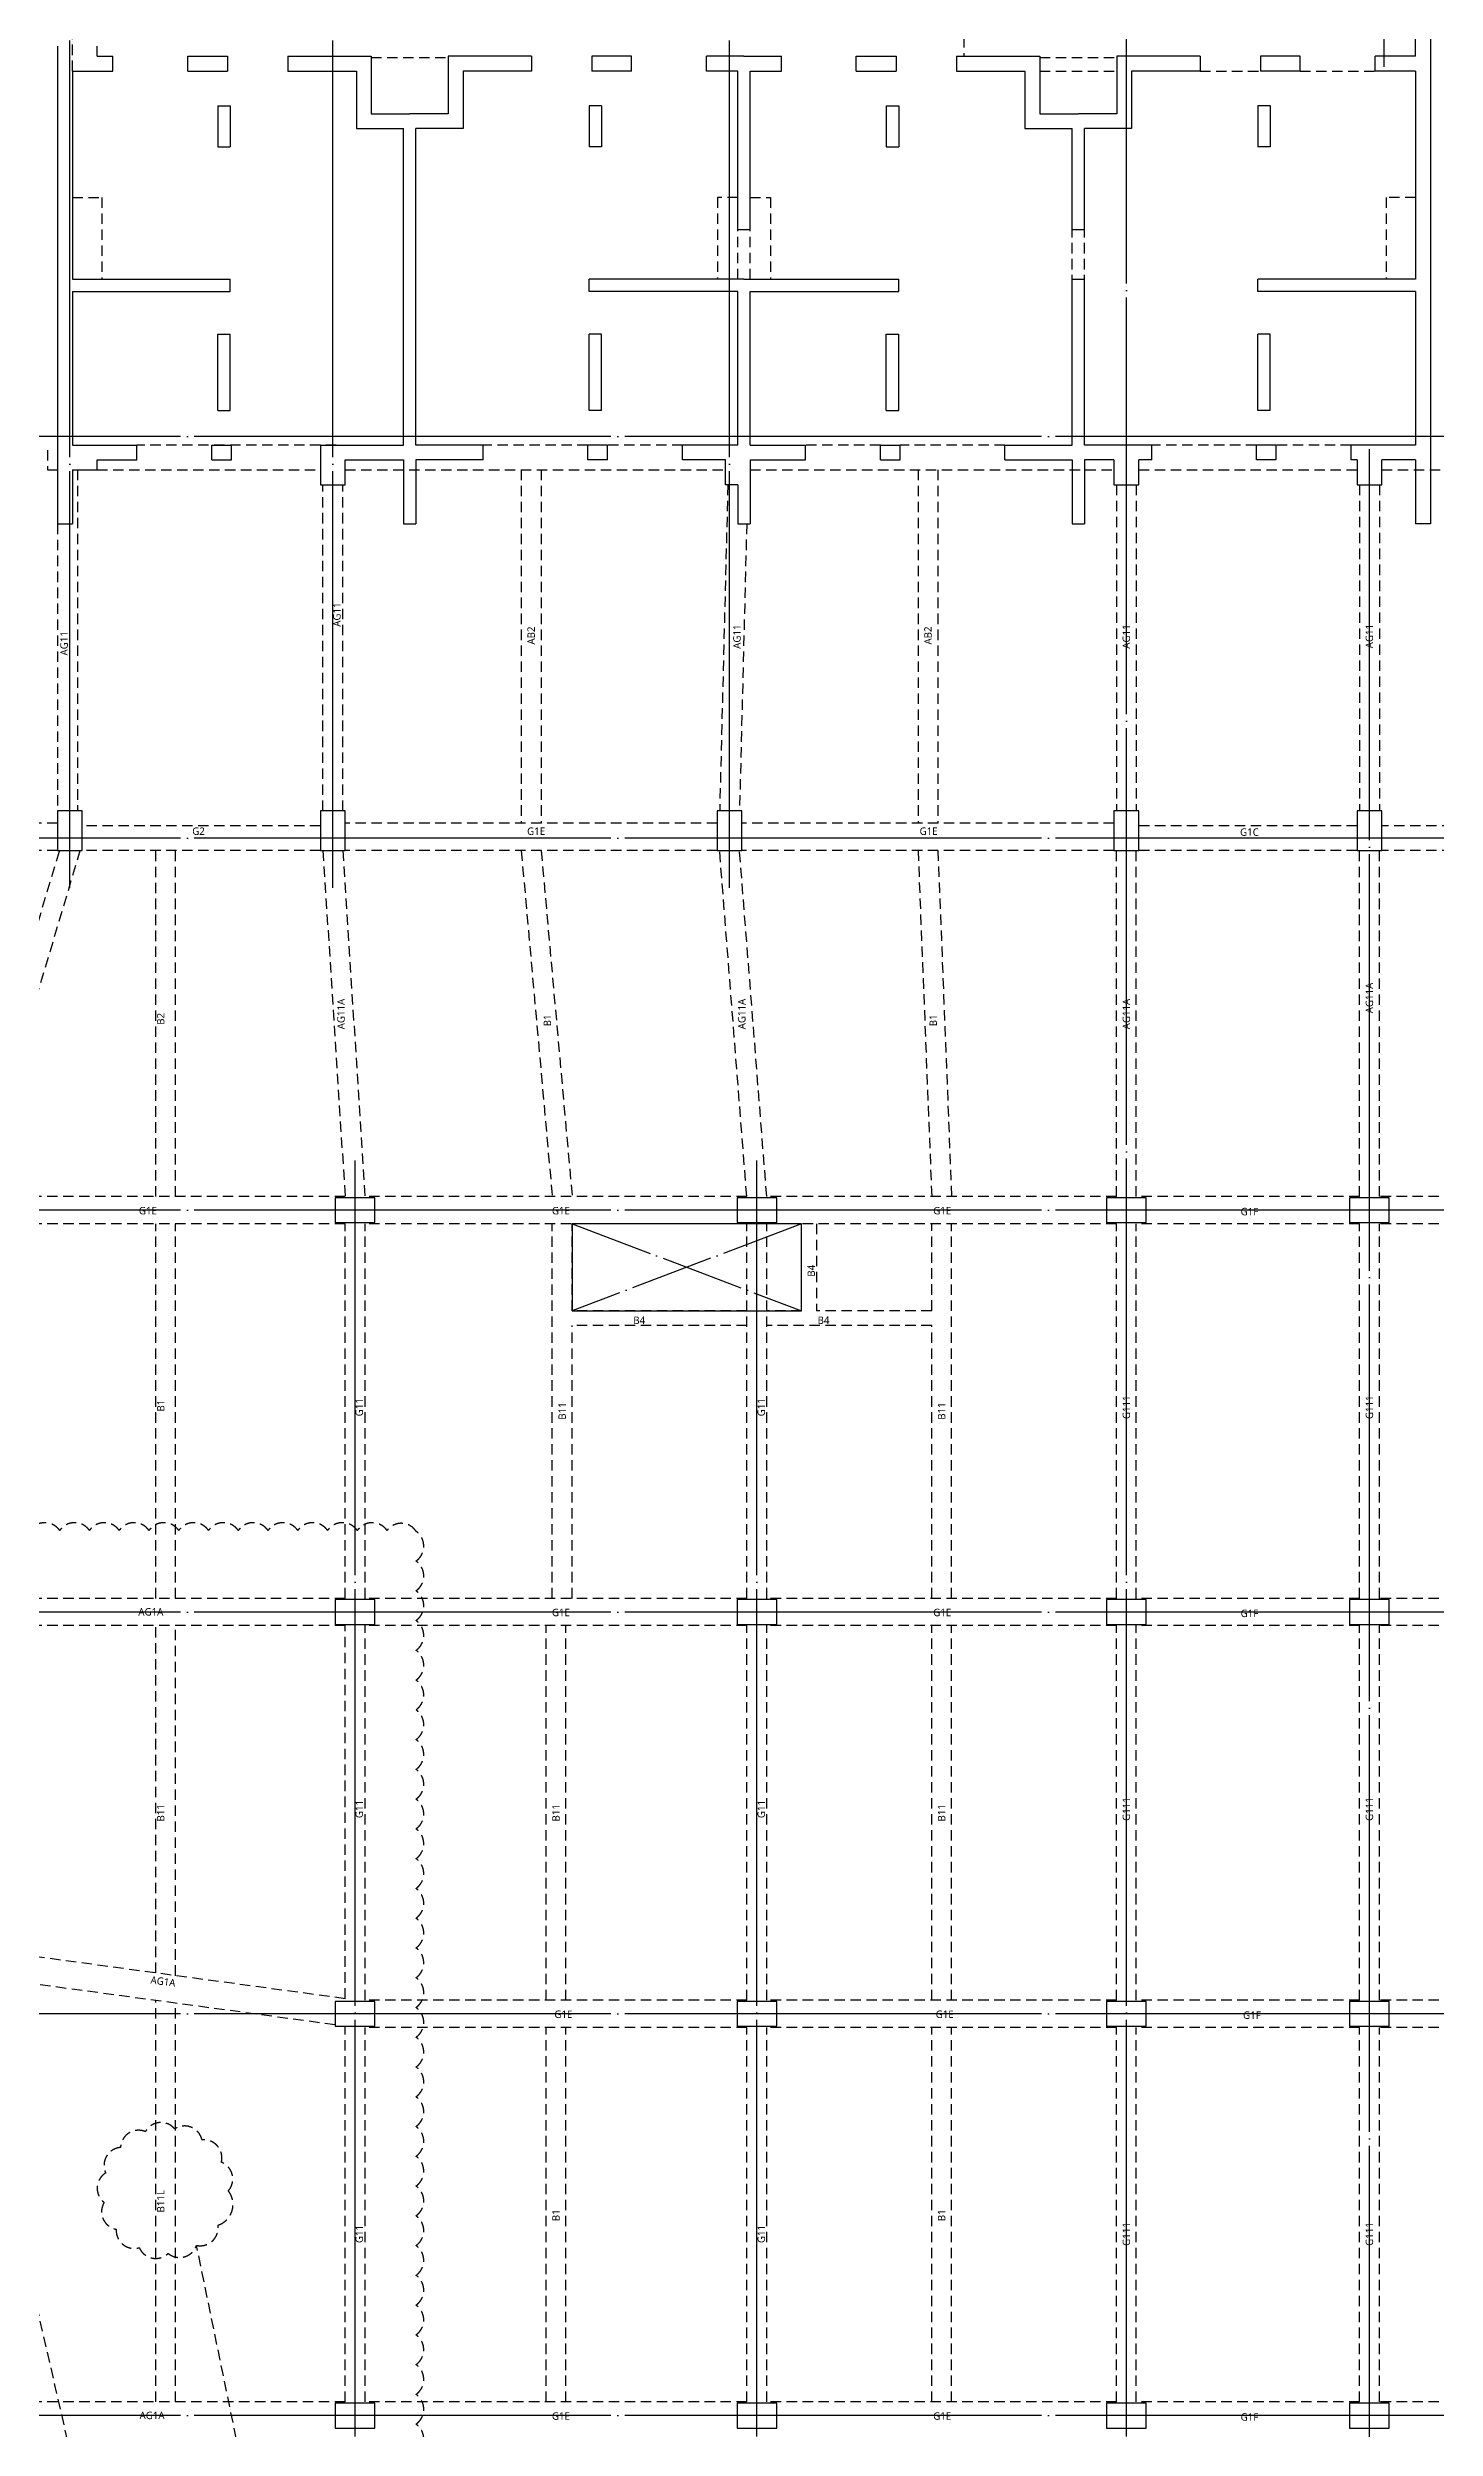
# Model space of a CAD drawing. Header units: millimetres. Extents: x 327808 to 2562540, y -728300 to 402793.
# Drawn here: x 1852750 to 1880730, y -633808 to -585813 of the extents above; entities that cross this region are included whole.
import ezdxf
from ezdxf.enums import TextEntityAlignment as Align
from ezdxf.xclip import XClip

# ---------------------------------------------------------------- set-up
doc = ezdxf.new("R2010")
doc.units = ezdxf.units.MM
doc.header["$LTSCALE"] = 140
doc.header["$XCLIPFRAME"] = 0
for name, pattern in [('XS-지하주차장$0$CEN', [62, 60, -1, 0, -1]), ('XS-지하주차장$0$DDOT', [14, 12, -1, 0, -1]), ('XS-지하주차장$0$HID', [2.3, 1.5, -0.8])]:
    doc.linetypes.add(name, pattern=pattern)
for name, color, linetype, plot in [('XS-지하주차장$0$0106', 3, 'XS-지하주차장$0$HID', False), ('XS-지하주차장$0$B-TEXT', 7, 'Continuous', False), ('XS-지하주차장$0$DEFPOINT', 144, 'Continuous', False), ('XS-지하주차장$0$G-TEXT', 3, 'Continuous', False), ('XS-지하주차장$0$PD', 145, 'XS-지하주차장$0$HID', False)]:
    doc.layers.add(name, color=color, linetype=linetype, plot=plot)
for name, color, linetype in [('XS-지하주차장$0$AWG', 5, 'XS-지하주차장$0$HID'), ('XS-지하주차장$0$B', 9, 'XS-지하주차장$0$HID'), ('XS-지하주차장$0$CEN-P', 14, 'XS-지하주차장$0$CEN'), ('XS-지하주차장$0$COL', 2, 'Continuous'), ('XS-지하주차장$0$DA', 7, 'XS-지하주차장$0$HID'), ('XS-지하주차장$0$DASH', 8, 'Continuous'), ('XS-지하주차장$0$EL7', 7, 'Continuous'), ('XS-지하주차장$0$FP-CORE', 8, 'Continuous'), ('XS-지하주차장$0$G', 4, 'XS-지하주차장$0$HID'), ('XS-지하주차장$0$OPEN', 9, 'XS-지하주차장$0$DDOT'), ('XS-지하주차장$0$STEEL', 9, 'Continuous'), ('XS-지하주차장$0$W1', 2, 'Continuous'), ('XS-지하주차장$0$W1-H', 11, 'XS-지하주차장$0$HID'), ('XS-지하주차장$0$W2', 9, 'Continuous')]:
    doc.layers.add(name, color=color, linetype=linetype)
doc.styles.add('XS-지하주차장$0$맑은 고딕', font='malgun.ttf')
doc.styles.add('XS-지하주차장$0$맑은고딕', font='malgun.ttf')

# ---------------------------------------------------------------- blocks, each defined once
blk = doc.blocks.new('XS-지하주차장$0$B1-2')
at = {"layer": 'XS-지하주차장$0$DASH'}
h = blk.add_hatch(dxfattribs=at)
h.set_pattern_fill('DASH', color=256, scale=350, angle=180, style=0)
h.set_pattern_definition([(2e-15, (-357891.64, 9798.91), (43.75, 43.75), [43.75, -43.75])])
h.paths.add_polyline_path([(22265, 13075), (24835, 13075), (24835, 11910), (22265, 11910)])
h = blk.add_hatch(dxfattribs=at)
h.set_pattern_fill('DASH', color=256, scale=350, angle=180, style=0)
h.set_pattern_definition([(2e-15, (-357891.64, 8753.91), (43.75, 43.75), [43.75, -43.75])])
h.paths.add_polyline_path([(22440, 11720), (24040, 11720), (24040, 10755), (22440, 10755)])
blk.add_line((22440, 10755), (24040, 10755), dxfattribs=at)
at = {"layer": 'XS-지하주차장$0$DEFPOINT', "color": 1}
for p, q in [((18435, 11000), (18435, 11050)), ((18460, 11025), (18410, 11025))]:
    blk.add_line(p, q, dxfattribs=at)
at = {"layer": 'XS-지하주차장$0$EL7'}
for p, q in [((19735, 17620), (19735, 16050)), ((22535, 16485), (22535, 17675)), ((22535, 14075), (22535, 15165))]:
    blk.add_line(p, q, dxfattribs=at)
at = {"layer": 'XS-지하주차장$0$FP-CORE'}
for p, q in [((18368, 13980), (17135, 13980)), ((18368, 13980), (17135, 12420)), ((18368, 14150), (19735, 14150)), ((18368, 12330), (18368, 14150)), ((18503, 12330), (18503, 14150)), ((19735, 14150), (18503, 12330)), ((18365, 12420), (17135, 12420)), ((18368, 12330), (19735, 12330))]:
    blk.add_line(p, q, dxfattribs=at)
at = {"layer": 'XS-지하주차장$0$OPEN'}
for p, q in [((19735, 15875), (17135, 18275)), ((19735, 18275), (17135, 15875)), ((22535, 13375), (24835, 18275)), ((22535, 18275), (24835, 13375)), ((24130, 11720), (24835, 10830)), ((24835, 11720), (24130, 10830))]:
    blk.add_line(p, q, dxfattribs=at)
at = {"layer": 'XS-지하주차장$0$PD'}
for p, q in [((29485, 27380), (29485, 26785)), ((29485, 26785), (31130, 26785)), ((26665, 19805), (26665, 21355)), ((29485, 14375), (31130, 14375)), ((29485, 13965), (29485, 14375)), ((29485, 13715), (29485, 13305)), ((29485, 13305), (31130, 13305)), ((770, 10275), (770, 8925)), ((7125, 8895), (5675, 8895)), ((19205, 8895), (17755, 8895)), ((26665, 6325), (26665, 7875)), ((300, 6275), (1495, 6275)), ((1495, 6275), (1495, 5765)), ((12315, 6275), (11305, 6275)), ((11305, 6275), (11305, 5765)), ((12565, 6275), (13575, 6275)), ((13575, 6275), (13575, 5765)), ((24535, 6275), (23385, 6275)), ((23385, 6275), (23385, 5765)), ((300, 5765), (1495, 5765)), ((12315, 5765), (11305, 5765)), ((12565, 5765), (13575, 5765)), ((24535, 5765), (23385, 5765)), ((29485, 895), (31130, 895)), ((29485, 300), (29485, 895))]:
    blk.add_line(p, q, dxfattribs=at)
at = {"layer": 'XS-지하주차장$0$STEEL'}
for p, q in [((22235, 11910), (22235, 13075)), ((22265, 11910), (22265, 13075)), ((22265, 11910), (22235, 11910))]:
    blk.add_line(p, q, dxfattribs=at)
at = {"layer": 'XS-지하주차장$0$W1'}
for p, q in [((25145, 27680), (36060, 27680)), ((26635, 27380), (25945, 27380)), ((26635, 27380), (26635, 26565)), ((26935, 27380), (26935, 26565)), ((26935, 27380), (31130, 27380)), ((31130, 27380), (31130, 24200)), ((31380, 27380), (31380, 24200)), ((31380, 27380), (34475, 27380)), ((34475, 27380), (34475, 26080)), ((34775, 27380), (34775, 26700)), ((34775, 27380), (36060, 27380)), ((36060, 27680), (36060, 27380)), ((26935, 26565), (26635, 26565)), ((34775, 26080), (34475, 26080)), ((34775, 26200), (34775, 26080)), ((26935, 25055), (26635, 25055)), ((26635, 25055), (26635, 24255)), ((26935, 25055), (26935, 24255)), ((34475, 24570), (34475, 24170)), ((34775, 24570), (34475, 24570)), ((34775, 24570), (34775, 24170)), ((26635, 24255), (26935, 24255)), ((27635, 24450), (28465, 24450)), ((27635, 24450), (27635, 24200)), ((27635, 24200), (28465, 24200)), ((28465, 24450), (28465, 24200)), ((31380, 24200), (31130, 24200)), ((33775, 24450), (32240, 24450)), ((32240, 24450), (32240, 24200)), ((33775, 24200), (32240, 24200)), ((33775, 24450), (33775, 24200)), ((34775, 24170), (34475, 24170)), ((26635, 23035), (26935, 23035)), ((26635, 23035), (26635, 21355)), ((26935, 23035), (26935, 21655)), ((26935, 21655), (28095, 21655)), ((28095, 21655), (28095, 20705)), ((34475, 22060), (34475, 20705)), ((34775, 22060), (34475, 22060)), ((34775, 22060), (34775, 21800)), ((26635, 21355), (27795, 21355)), ((27795, 21355), (27795, 20580)), ((34775, 21300), (34775, 20705)), ((30130, 20705), (28095, 20705)), ((30130, 20455), (30130, 20705)), ((34475, 20705), (31130, 20705)), ((31130, 20455), (31130, 20705)), ((34775, 20705), (36060, 20705)), ((36060, 20455), (36060, 20705)), ((27795, 19805), (27795, 20580)), ((28095, 19505), (28095, 20455)), ((30130, 20455), (28095, 20455)), ((34475, 20455), (31130, 20455)), ((34475, 19100), (34475, 20455)), ((34775, 19100), (34775, 20455)), ((34775, 20455), (36060, 20455)), ((26635, 18125), (26635, 19805)), ((26635, 19805), (27795, 19805)), ((26935, 18125), (26935, 19505)), ((26935, 19505), (28095, 19505)), ((34775, 19100), (34475, 19100)), ((16835, 13800), (16835, 18575)), ((16835, 18575), (20035, 18575)), ((17135, 15875), (17135, 18275)), ((17135, 18275), (19735, 18275)), ((19735, 17620), (19735, 18275)), ((20035, 17620), (20035, 18575)), ((22235, 18575), (25285, 18575)), ((22235, 17675), (22235, 18575)), ((22535, 18275), (24835, 18275)), ((22535, 17675), (22535, 18275)), ((24835, 13375), (24835, 18275)), ((25135, 10725), (25135, 18275)), ((25135, 18275), (25285, 18275)), ((25285, 18275), (25285, 18575)), ((26635, 18125), (26935, 18125)), ((19735, 17620), (20035, 17620)), ((22235, 17675), (22535, 17675)), ((26635, 16905), (26935, 16905)), ((26635, 16105), (26635, 16905)), ((26935, 16105), (26935, 16905)), ((27635, 16960), (28465, 16960)), ((27635, 16710), (27635, 16960)), ((28465, 16710), (28465, 16960)), ((31130, 13840), (31130, 16960)), ((31380, 16960), (31130, 16960)), ((31380, 13965), (31380, 16960)), ((33775, 16960), (32240, 16960)), ((32240, 16710), (32240, 16960)), ((33775, 16710), (33775, 16960)), ((34475, 16590), (34475, 16990)), ((34775, 16990), (34475, 16990)), ((34775, 16590), (34775, 16990)), ((22235, 15165), (22235, 16485)), ((22235, 16485), (22535, 16485)), ((22535, 15165), (22535, 16485)), ((27635, 16710), (28465, 16710)), ((33775, 16710), (32240, 16710)), ((34775, 16590), (34475, 16590)), ((17135, 15875), (19735, 15875)), ((19735, 15875), (19735, 16050)), ((20035, 16050), (19735, 16050)), ((20035, 15575), (20035, 16050)), ((26935, 16105), (26635, 16105)), ((17135, 11025), (17135, 15575)), ((17135, 15575), (20035, 15575)), ((22235, 15165), (22535, 15165)), ((34775, 15080), (34475, 15080)), ((34475, 13965), (34475, 15080)), ((34775, 13965), (34775, 15080)), ((19735, 11025), (19735, 14465)), ((19735, 14465), (20035, 14465)), ((20035, 10725), (20035, 14465)), ((26935, 14595), (26635, 14595)), ((26635, 13840), (26635, 14595)), ((26935, 13965), (26935, 14595)), ((22235, 13075), (22235, 14075)), ((22235, 14075), (22535, 14075)), ((22535, 13375), (22535, 14075)), ((30130, 13965), (26935, 13965)), ((30130, 13715), (30130, 13965)), ((34475, 13965), (31380, 13965)), ((34775, 13965), (36060, 13965)), ((36060, 13715), (36060, 13965)), ((0, 13475), (0, 0)), ((4950, 13475), (0, 13475)), ((7250, 13475), (5750, 13475)), ((7250, 13475), (7250, 10275)), ((26635, 13840), (26635, 13085)), ((30130, 13715), (26935, 13715)), ((26935, 13715), (26935, 13085)), ((31130, 13840), (31130, 10720)), ((34475, 13715), (31380, 13715)), ((31380, 13715), (31380, 10720)), ((34475, 13715), (34475, 12600)), ((34775, 13465), (34775, 12600)), ((35275, 13715), (36060, 13715)), ((300, 13175), (300, 10575)), ((4850, 13175), (300, 13175)), ((4850, 13175), (4850, 11685)), ((6950, 13175), (5150, 13175)), ((5150, 13175), (5150, 11685)), ((6950, 13175), (6950, 10275)), ((16835, 10275), (16835, 13300)), ((22235, 13075), (24835, 13075)), ((22535, 13375), (24835, 13375)), ((24835, 10725), (24835, 13075)), ((26935, 13085), (26635, 13085)), ((34775, 12600), (34475, 12600)), ((4850, 11685), (5150, 11685)), ((26935, 11575), (26635, 11575)), ((26635, 11575), (26635, 10775)), ((26935, 11575), (26935, 10775)), ((34475, 11090), (34475, 10690)), ((34775, 11090), (34475, 11090)), ((34775, 11090), (34775, 10690)), ((5840, 10575), (300, 10575)), ((5840, 10575), (5840, 10275)), ((17135, 11025), (19735, 11025)), ((17135, 10275), (17135, 10725)), ((17135, 10725), (20035, 10725)), ((24835, 10725), (25135, 10725)), ((26635, 10775), (26935, 10775)), ((27635, 10970), (28465, 10970)), ((27635, 10970), (27635, 10720)), ((27635, 10720), (28465, 10720)), ((28465, 10970), (28465, 10720)), ((31380, 10720), (31130, 10720)), ((33775, 10970), (32240, 10970)), ((32240, 10970), (32240, 10720)), ((33775, 10720), (32240, 10720)), ((33775, 10970), (33775, 10720)), ((34775, 10690), (34475, 10690)), ((5840, 10275), (300, 10275)), ((300, 10275), (300, 8925)), ((7250, 10275), (6950, 10275)), ((16835, 10275), (17135, 10275)), ((26635, 9555), (26935, 9555)), ((26635, 9555), (26635, 7875)), ((26935, 9555), (26935, 8175)), ((300, 8925), (1115, 8925)), ((1115, 8625), (1115, 8925)), ((2325, 8625), (2325, 8925)), ((2325, 8925), (3125, 8925)), ((3125, 8925), (3125, 8625)), ((4345, 8925), (4345, 8625)), ((4345, 8925), (5675, 8925)), ((5675, 8925), (5675, 7505)), ((8455, 8925), (7125, 8925)), ((7125, 8925), (7125, 7505)), ((8455, 8925), (8455, 8625)), ((10475, 8925), (10400, 8925)), ((10475, 8625), (10475, 8925)), ((11685, 8625), (11685, 8925)), ((12440, 8925), (11685, 8925)), ((12440, 8925), (13195, 8925)), ((13195, 8625), (13195, 8925)), ((14405, 8625), (14405, 8925)), ((14405, 8925), (15205, 8925)), ((15205, 8925), (15205, 8625)), ((17135, 8925), (17755, 8925)), ((17755, 8925), (17755, 7505)), ((20535, 8925), (19205, 8925)), ((19205, 8925), (19205, 7505)), ((20535, 8925), (20535, 8625)), ((21755, 8925), (21755, 8625)), ((22555, 8925), (21755, 8925)), ((22555, 8625), (22555, 8925)), ((23765, 8625), (23765, 8925)), ((24535, 8925), (23765, 8925)), ((24535, 8925), (24835, 8925)), ((24835, 8925), (24835, 0)), ((300, 8625), (1115, 8625)), ((300, 8625), (300, 4630)), ((2325, 8625), (3125, 8625)), ((4345, 8625), (5375, 8625)), ((5375, 8625), (5375, 7205)), ((8455, 8625), (7425, 8625)), ((7425, 8625), (7425, 7205)), ((10475, 8625), (9600, 8625)), ((12315, 8625), (11685, 8625)), ((12315, 5630), (12315, 8625)), ((12565, 5630), (12565, 8625)), ((12565, 8625), (13195, 8625)), ((14405, 8625), (15205, 8625)), ((16425, 8625), (17455, 8625)), ((17455, 8625), (17455, 7205)), ((20535, 8625), (19505, 8625)), ((19505, 8625), (19505, 7205)), ((22555, 8625), (21755, 8625)), ((24535, 8625), (23765, 8625)), ((24535, 8625), (24535, 4630)), ((26935, 8175), (28095, 8175)), ((28095, 8175), (28095, 7225)), ((34475, 8580), (34475, 7225)), ((34775, 8580), (34475, 8580)), ((34775, 8580), (34775, 7225)), ((2930, 7925), (2930, 7295)), ((2930, 7925), (3180, 7925)), ((3180, 7925), (3180, 7295)), ((9620, 7925), (9620, 7295)), ((9870, 7925), (9620, 7925)), ((9870, 7925), (9870, 7295)), ((15010, 7925), (15010, 7295)), ((15010, 7925), (15260, 7925)), ((15260, 7925), (15260, 7295)), ((21700, 7925), (21700, 7295)), ((21950, 7925), (21700, 7925)), ((21950, 7925), (21950, 7295)), ((26635, 7875), (27795, 7875)), ((27795, 7875), (27795, 7100)), ((2930, 7295), (3180, 7295)), ((5375, 7205), (6275, 7205)), ((5675, 7505), (6400, 7505)), ((6275, 2285), (6275, 7205)), ((7125, 7505), (6400, 7505)), ((6525, 2285), (6525, 7205)), ((7425, 7205), (6525, 7205)), ((9870, 7295), (9620, 7295)), ((15010, 7295), (15260, 7295)), ((17455, 7205), (18355, 7205)), ((17755, 7505), (18480, 7505)), ((18355, 5630), (18355, 7205)), ((19205, 7505), (18480, 7505)), ((19505, 7205), (18605, 7205)), ((18605, 5630), (18605, 7205)), ((21950, 7295), (21700, 7295)), ((34475, 7225), (28095, 7225)), ((34775, 7225), (36060, 7225)), ((36060, 6975), (36060, 7225)), ((27795, 6325), (27795, 7100)), ((34475, 6975), (28095, 6975)), ((28095, 6025), (28095, 6975)), ((34475, 5620), (34475, 6975)), ((34775, 5800), (34775, 6975)), ((34775, 6975), (36060, 6975)), ((26635, 4645), (26635, 6325)), ((26635, 6325), (27795, 6325)), ((26935, 4645), (26935, 6025)), ((26935, 6025), (28095, 6025)), ((12565, 5630), (12315, 5630)), ((18605, 5630), (18355, 5630)), ((300, 4630), (3180, 4630)), ((300, 4380), (3180, 4380)), ((300, 4380), (300, 2285)), ((3180, 4380), (3180, 4630)), ((12440, 4630), (9620, 4630)), ((9620, 4380), (9620, 4630)), ((12315, 4380), (9620, 4380)), ((12315, 2285), (12315, 4380)), ((12440, 4630), (15260, 4630)), ((12565, 2285), (12565, 4380)), ((12565, 4380), (15260, 4380)), ((15260, 4380), (15260, 4630)), ((18355, 2285), (18355, 4630)), ((18605, 4630), (18355, 4630)), ((18605, 2285), (18605, 4630)), ((24535, 4630), (21700, 4630)), ((21700, 4380), (21700, 4630)), ((24535, 4380), (21700, 4380)), ((24535, 4380), (24535, 2285)), ((26635, 4645), (26935, 4645)), ((2930, 2285), (2930, 3520)), ((2930, 3520), (3180, 3520)), ((3180, 2285), (3180, 3520)), ((9620, 2285), (9620, 3520)), ((9870, 3520), (9620, 3520)), ((9870, 2285), (9870, 3520)), ((15010, 2285), (15010, 3520)), ((15010, 3520), (15260, 3520)), ((15260, 2285), (15260, 3520)), ((21700, 2285), (21700, 3520)), ((21950, 3520), (21700, 3520)), ((21950, 2285), (21950, 3520)), ((26635, 3425), (26935, 3425)), ((26635, 2625), (26635, 3425)), ((26935, 2625), (26935, 3425)), ((27635, 3480), (28465, 3480)), ((27635, 3230), (27635, 3480)), ((28465, 3230), (28465, 3480)), ((31130, 300), (31130, 3480)), ((31380, 3480), (31130, 3480)), ((31380, 300), (31380, 3480)), ((33775, 3480), (32240, 3480)), ((32240, 3230), (32240, 3480)), ((33775, 3230), (33775, 3480)), ((34475, 3110), (34475, 3510)), ((34775, 3510), (34475, 3510)), ((34775, 3110), (34775, 3510)), ((27635, 3230), (28465, 3230)), ((33775, 3230), (32240, 3230)), ((34775, 3110), (34475, 3110)), ((26935, 2625), (26635, 2625)), ((300, 2285), (1000, 2285)), ((1000, 1285), (1000, 2285)), ((2930, 2285), (3180, 2285)), ((5900, 2285), (6275, 2285)), ((5900, 2285), (5900, 1285)), ((6525, 2285), (6900, 2285)), ((6900, 1285), (6900, 2285)), ((9870, 2285), (9620, 2285)), ((11940, 1285), (11940, 2285)), ((12315, 2285), (11940, 2285)), ((12565, 2285), (12940, 2285)), ((12940, 1285), (12940, 2285)), ((15010, 2285), (15260, 2285)), ((17980, 2285), (18355, 2285)), ((17980, 2285), (17980, 1285)), ((18605, 2285), (18980, 2285)), ((18980, 1285), (18980, 2285)), ((21950, 2285), (21700, 2285)), ((23835, 1285), (23835, 2285)), ((24535, 2285), (23835, 2285)), ((34775, 1600), (34475, 1600)), ((34475, 300), (34475, 1600)), ((34775, 800), (34775, 1600)), ((300, 1285), (1000, 1285)), ((300, 1285), (300, 0)), ((5900, 1285), (6275, 1285)), ((6275, 1285), (6275, 0)), ((6525, 1285), (6525, 0)), ((6525, 1285), (6900, 1285)), ((12315, 1285), (11940, 1285)), ((12315, 1285), (12315, 0)), ((12565, 1285), (12940, 1285)), ((12565, 1285), (12565, 0)), ((17980, 1285), (18355, 1285)), ((18355, 1285), (18355, 800)), ((18605, 1285), (18605, 0)), ((18605, 1285), (18980, 1285)), ((24535, 1285), (23835, 1285)), ((24535, 0), (24535, 1285)), ((26935, 1115), (26635, 1115)), ((26635, 800), (26635, 1115)), ((26935, 300), (26935, 1115)), ((0, 0), (300, 0)), ((26935, 300), (31130, 300)), ((31380, 300), (34475, 300)), ((34975, 300), (36060, 300)), ((36060, 0), (36060, 300)), ((6275, 0), (6525, 0)), ((12565, 0), (12315, 0)), ((24835, 0), (24535, 0)), ((26635, 0), (36060, 0))]:
    blk.add_line(p, q, dxfattribs=at)
at = {"layer": 'XS-지하주차장$0$W2'}
for p, q in [((6950, 12070), (5150, 12070)), ((6950, 11980), (5150, 11980)), ((22250, 11910), (24835, 11910)), ((22250, 10740), (22250, 11910)), ((22440, 11720), (24040, 11720)), ((22440, 10740), (22440, 11720)), ((24040, 10740), (24040, 11720)), ((24130, 11720), (24835, 11720)), ((24130, 10830), (24130, 11720)), ((22440, 10740), (22250, 10740)), ((24835, 10740), (24040, 10740)), ((24835, 10830), (24130, 10830))]:
    blk.add_line(p, q, dxfattribs=at)
at = {"layer": 'XS-지하주차장$0$DEFPOINT', "color": 2, "style": 'XS-지하주차장$0$맑은고딕', "width": 0.8}
for p in [(650, 1385), (6400, 1385), (12440, 1385), (18480, 1385), (24185, 1385)]:
    blk.add_text('1000X1000', height=50, dxfattribs=at).set_placement(p, align=Align.MIDDLE_CENTER)
blk = doc.blocks.new('XS-지하주차장$0$B2-W')
at = {"layer": 'XS-지하주차장$0$W1-H'}
for p, q in [((40080, 74615), (40080, 63700)), ((39780, 73125), (39780, 73815)), ((12400, 73325), (12400, 73125)), ((12400, 73125), (12400, 63700)), ((13200, 73125), (13200, 73325)), ((13200, 73125), (13515, 73125)), ((13515, 72825), (13515, 73125)), ((15025, 72825), (15025, 73125)), ((15025, 73125), (15825, 73125)), ((15825, 73125), (15825, 72825)), ((17045, 73125), (17045, 72825)), ((17045, 73125), (18725, 73125)), ((18725, 73125), (18725, 71965)), ((21955, 73125), (20275, 73125)), ((20275, 73125), (20275, 71965)), ((21955, 73125), (21955, 72825)), ((23175, 73125), (23175, 72825)), ((23975, 73125), (23175, 73125)), ((23975, 72825), (23975, 73125)), ((25485, 72825), (25485, 73125)), ((26240, 73125), (25485, 73125)), ((26240, 73125), (26995, 73125)), ((26995, 72825), (26995, 73125)), ((28505, 72825), (28505, 73125)), ((28505, 73125), (29305, 73125)), ((29305, 73125), (29305, 72825)), ((30525, 73125), (30525, 72825)), ((30525, 73125), (32205, 73125)), ((32205, 73125), (32205, 71965)), ((35435, 73125), (33755, 73125)), ((33755, 73125), (33755, 71965)), ((35435, 73125), (35435, 72825)), ((36655, 73125), (36655, 72825)), ((37455, 73125), (36655, 73125)), ((37455, 72825), (37455, 73125)), ((38965, 72825), (38965, 73125)), ((39780, 73125), (38965, 73125)), ((12700, 72825), (13515, 72825)), ((12700, 72825), (12700, 68630)), ((15025, 72825), (15825, 72825)), ((17045, 72825), (18425, 72825)), ((18425, 72825), (18425, 71665)), ((21955, 72825), (20575, 72825)), ((20575, 72825), (20575, 71665)), ((23975, 72825), (23175, 72825)), ((26115, 72825), (25485, 72825)), ((26115, 68630), (26115, 72825)), ((26365, 68630), (26365, 72825)), ((26365, 72825), (26995, 72825)), ((28505, 72825), (29305, 72825)), ((30525, 72825), (31905, 72825)), ((31905, 72825), (31905, 71665)), ((35435, 72825), (34055, 72825)), ((34055, 72825), (34055, 71665)), ((37455, 72825), (36655, 72825)), ((39780, 72825), (38965, 72825)), ((39780, 72825), (39780, 68630)), ((15630, 72125), (15630, 71295)), ((15630, 72125), (15880, 72125)), ((15880, 72125), (15880, 71295)), ((23120, 72125), (23120, 71295)), ((23370, 72125), (23120, 72125)), ((23370, 72125), (23370, 71295)), ((29110, 72125), (29110, 71295)), ((29110, 72125), (29360, 72125)), ((29360, 72125), (29360, 71295)), ((36600, 72125), (36600, 71295)), ((36850, 72125), (36600, 72125)), ((36850, 72125), (36850, 71295)), ((18425, 71665), (19375, 71665)), ((18725, 71965), (19500, 71965)), ((19375, 65285), (19375, 71665)), ((20275, 71965), (19500, 71965)), ((19625, 65285), (19625, 71665)), ((20575, 71665), (19625, 71665)), ((31905, 71665), (32855, 71665)), ((32205, 71965), (32980, 71965)), ((32855, 65285), (32855, 71665)), ((33755, 71965), (32980, 71965)), ((33105, 65285), (33105, 71665)), ((34055, 71665), (33105, 71665)), ((15630, 71295), (15880, 71295)), ((23370, 71295), (23120, 71295)), ((29110, 71295), (29360, 71295)), ((36850, 71295), (36600, 71295)), ((12700, 68630), (15880, 68630)), ((12700, 68380), (15880, 68380)), ((12700, 68380), (12700, 65285)), ((15880, 68380), (15880, 68630)), ((26115, 68630), (23120, 68630)), ((23120, 68380), (23120, 68630)), ((26115, 68380), (23120, 68380)), ((26115, 65285), (26115, 68380)), ((26365, 68630), (29360, 68630)), ((26365, 65285), (26365, 68380)), ((26365, 68380), (29360, 68380)), ((29360, 68380), (29360, 68630)), ((39780, 68630), (36600, 68630)), ((36600, 68380), (36600, 68630)), ((39780, 68380), (36600, 68380)), ((39780, 68380), (39780, 65285)), ((15630, 65985), (15630, 67520)), ((15630, 67520), (15880, 67520)), ((15880, 65985), (15880, 67520)), ((23120, 65985), (23120, 67520)), ((23370, 67520), (23120, 67520)), ((23370, 65985), (23370, 67520)), ((29110, 65985), (29110, 67520)), ((29110, 67520), (29360, 67520)), ((29360, 65985), (29360, 67520)), ((36600, 65985), (36600, 67520)), ((36850, 67520), (36600, 67520)), ((36850, 65985), (36850, 67520)), ((15630, 65985), (15880, 65985)), ((23370, 65985), (23120, 65985)), ((29110, 65985), (29360, 65985)), ((36850, 65985), (36600, 65985)), ((12700, 65285), (14000, 65285)), ((14000, 64985), (14000, 65285)), ((15510, 65285), (15910, 65285)), ((15510, 64985), (15510, 65285)), ((15910, 64985), (15910, 65285)), ((17700, 65285), (17700, 64485)), ((18020, 65285), (17700, 65285)), ((18020, 65285), (19375, 65285)), ((20980, 65285), (19625, 65285)), ((20980, 64985), (20980, 65285)), ((23490, 65285), (23090, 65285)), ((23090, 64985), (23090, 65285)), ((23490, 64985), (23490, 65285)), ((25000, 64985), (25000, 65285)), ((26115, 65285), (25000, 65285)), ((26365, 65285), (27480, 65285)), ((27480, 64985), (27480, 65285)), ((28990, 65285), (29390, 65285)), ((28990, 64985), (28990, 65285)), ((29390, 64985), (29390, 65285)), ((31500, 65285), (32855, 65285)), ((31500, 64985), (31500, 65285)), ((34460, 65285), (33105, 65285)), ((34460, 64985), (34460, 65285)), ((36970, 65285), (36570, 65285)), ((36570, 64985), (36570, 65285)), ((36970, 64985), (36970, 65285)), ((38480, 64985), (38480, 65285)), ((39780, 65285), (38480, 65285)), ((13200, 64985), (14000, 64985)), ((13200, 64785), (13200, 64985)), ((15510, 64985), (15910, 64985)), ((18200, 64985), (19375, 64985)), ((18200, 64485), (18200, 64985)), ((19375, 64985), (19375, 63700)), ((20980, 64985), (19625, 64985)), ((19625, 64985), (19625, 63700)), ((23490, 64985), (23090, 64985)), ((25865, 64985), (25000, 64985)), ((25865, 64485), (25865, 64985)), ((26365, 64985), (27480, 64985)), ((26365, 64985), (26365, 63700)), ((28990, 64985), (29390, 64985)), ((31500, 64985), (32855, 64985)), ((32855, 64985), (32855, 63700)), ((33700, 64985), (33105, 64985)), ((33105, 64985), (33105, 63700)), ((33700, 64985), (33700, 64485)), ((34460, 64985), (34200, 64985)), ((34200, 64485), (34200, 64985)), ((36970, 64985), (36570, 64985)), ((38600, 64985), (38480, 64985)), ((38600, 64985), (38600, 64485)), ((39780, 64985), (39100, 64985)), ((39100, 64485), (39100, 64985)), ((39780, 64985), (39780, 63700)), ((12700, 64785), (12700, 63700)), ((12700, 64785), (13200, 64785)), ((17700, 64485), (18200, 64485)), ((26115, 64485), (25865, 64485)), ((26115, 64485), (26115, 63700)), ((33700, 64485), (34200, 64485)), ((38600, 64485), (39100, 64485)), ((12400, 63700), (12700, 63700)), ((19375, 63700), (19625, 63700)), ((26115, 63700), (26365, 63700)), ((32855, 63700), (33105, 63700)), ((40080, 63700), (39780, 63700)), ((12900, 57910), (12400, 57910)), ((12400, 57910), (12400, 57110)), ((12900, 57110), (12900, 57910)), ((18200, 57910), (17700, 57910)), ((17700, 57910), (17700, 57110)), ((18200, 57110), (18200, 57910)), ((26200, 57910), (25700, 57910)), ((25700, 57910), (25700, 57110)), ((26200, 57110), (26200, 57910)), ((34200, 57910), (33700, 57910)), ((33700, 57910), (33700, 57110)), ((34200, 57110), (34200, 57910)), ((39100, 57910), (38600, 57910)), ((38600, 57910), (38600, 57110)), ((39100, 57110), (39100, 57910)), ((12400, 57110), (12900, 57110)), ((17700, 57110), (18200, 57110)), ((25700, 57110), (26200, 57110)), ((33700, 57110), (34200, 57110)), ((38600, 57110), (39100, 57110)), ((18000, 50110), (18000, 49610)), ((18800, 50110), (18000, 50110)), ((18800, 49610), (18800, 50110)), ((26100, 50110), (26100, 49610)), ((26900, 50110), (26100, 50110)), ((26900, 49610), (26900, 50110)), ((33550, 50110), (33550, 49610)), ((34350, 50110), (33550, 50110)), ((34350, 49610), (34350, 50110)), ((38450, 50110), (38450, 49610)), ((39250, 50110), (38450, 50110)), ((39250, 49610), (39250, 50110)), ((18000, 49610), (18800, 49610)), ((26100, 49610), (26900, 49610)), ((33550, 49610), (34350, 49610)), ((38450, 49610), (39250, 49610)), ((18000, 42010), (18000, 41510)), ((18800, 42010), (18000, 42010)), ((18800, 41510), (18800, 42010)), ((26100, 42010), (26100, 41510)), ((26900, 42010), (26100, 42010)), ((26900, 41510), (26900, 42010)), ((33550, 42010), (33550, 41510)), ((34350, 42010), (33550, 42010)), ((34350, 41510), (34350, 42010)), ((38450, 42010), (38450, 41510)), ((39250, 42010), (38450, 42010)), ((39250, 41510), (39250, 42010)), ((18000, 41510), (18800, 41510)), ((26100, 41510), (26900, 41510)), ((33550, 41510), (34350, 41510)), ((38450, 41510), (39250, 41510)), ((18000, 33910), (18000, 33410)), ((18800, 33910), (18000, 33910)), ((18800, 33410), (18800, 33910)), ((26100, 33910), (26100, 33410)), ((26900, 33910), (26100, 33910)), ((26900, 33410), (26900, 33910)), ((33550, 33910), (33550, 33410)), ((34350, 33910), (33550, 33910)), ((34350, 33410), (34350, 33910)), ((38450, 33910), (38450, 33410)), ((39250, 33910), (38450, 33910)), ((39250, 33410), (39250, 33910)), ((18000, 33410), (18800, 33410)), ((26100, 33410), (26900, 33410)), ((33550, 33410), (34350, 33410)), ((38450, 33410), (39250, 33410)), ((18000, 25810), (18000, 25310)), ((18800, 25810), (18000, 25810)), ((18800, 25310), (18800, 25810)), ((26100, 25810), (26100, 25310)), ((26900, 25810), (26100, 25810)), ((26900, 25310), (26900, 25810)), ((33550, 25810), (33550, 25310)), ((34350, 25810), (33550, 25810)), ((34350, 25310), (34350, 25810)), ((38450, 25810), (38450, 25310)), ((39250, 25810), (38450, 25810)), ((39250, 25310), (39250, 25810)), ((18000, 25310), (18800, 25310)), ((26100, 25310), (26900, 25310)), ((33550, 25310), (34350, 25310)), ((38450, 25310), (39250, 25310))]:
    blk.add_line(p, q, dxfattribs=at)
blk = doc.blocks.new('XS-지하주차장')
at = {"layer": 'XS-지하주차장$0$0106'}
for p, q in [((551125, 98537), (586365, -55305)), ((586365, -55305), (554712, 98182))]:
    blk.add_line(p, q, dxfattribs=at)
blk.add_lwpolyline([(551354, 112594, -0.520567), (551954, 112594, -0.520567), (552554, 112594, -0.520567), (553154, 112594, -0.520567), (553754, 112594, -0.520567), (554354, 112594, -0.520567), (554954, 112594, -0.520567), (555554, 112594, -0.520567), (556154, 112594, -0.520567), (556754, 112594, -0.520567), (557354, 112594, -0.520567), (557954, 112594, -0.520567), (558554, 112594, -0.520567), (559138, 112578, -0.520567), (559138, 111978, -0.520567), (559138, 111378, -0.520567), (559138, 110778, -0.520567), (559138, 110178, -0.520567), (559138, 109578, -0.520567), (559138, 108978, -0.520567), (559138, 108378, -0.520567), (559138, 107778, -0.520567), (559138, 107178, -0.520567), (559138, 106578, -0.520567), (559138, 105978, -0.520567), (559138, 105378, -0.520567), (559138, 104778, -0.520567), (559138, 104178, -0.520567), (559138, 103578, -0.520567), (559138, 102978, -0.520567), (559138, 102378, -0.520567), (559138, 101778, -0.520567), (559138, 101178, -0.520567), (559138, 100578, -0.520567), (559138, 99978, -0.520567), (559138, 99378, -0.520567), (559138, 98778, -0.520567), (559138, 98178, -0.520567), (559138, 97578, -0.520567), (559138, 96978, -0.520567), (559138, 96378, -0.520567), (559138, 95778, -0.520567), (559138, 95178, -0.520567), (559138, 94578, -0.520567), (559138, 93978, -0.520567)], format="xyb", dxfattribs=at)
blk.add_lwpolyline([(555353, 99281, 0.520567), (555213, 99858, 0.520567), (554824, 100308, 0.520567), (554273, 100530, 0.520567), (553681, 100475, 0.520567), (553180, 100155, 0.520567), (552880, 99642, 0.520567), (552849, 99048, 0.520567), (553093, 98506, 0.520567), (553558, 98136, 0.520567), (554141, 98019, 0.520567), (554712, 98182, 0.520567), (555146, 98589, 0.520567)], format="xyb", close=True, dxfattribs=at)
at = {"layer": 'XS-지하주차장$0$AWG'}
for p, q in [((552210, 142015), (552210, 144115)), ((570185, 143665), (570185, 142315)), ((571715, 142015), (573265, 142015)), ((574945, 142015), (576165, 142015)), ((576965, 142015), (578475, 142015)), ((557210, 134475), (553510, 134475)), ((562600, 134475), (560490, 134475)), ((564510, 134475), (563000, 134475)), ((568500, 134475), (566990, 134475)), ((571010, 134475), (568900, 134475)), ((576080, 134475), (573970, 134475)), ((577990, 134475), (576480, 134475)), ((551710, 134375), (551710, 133975)), ((551710, 133975), (551910, 133975)), ((552710, 133975), (557210, 133975)), ((557710, 133975), (565375, 133975)), ((565875, 133975), (573210, 133975)), ((573710, 133975), (578110, 133975)), ((578610, 133975), (579790, 133975))]:
    blk.add_line(p, q, dxfattribs=at)
at = {"layer": 'XS-지하주차장$0$B'}
for p, q in [((561260, 133975), (561260, 126850)), ((561660, 133975), (561660, 126850)), ((569260, 133975), (569260, 126850)), ((569660, 133975), (569660, 126850)), ((553890, 119325), (553890, 126300)), ((554290, 119325), (554290, 126300)), ((561259, 126300), (561884, 119325)), ((561661, 126300), (562286, 119325)), ((569260, 126300), (569535, 119325)), ((569660, 126300), (569935, 119325)), ((553890, 111225), (553890, 118775)), ((554290, 111225), (554290, 118775)), ((561885, 111225), (561885, 118775)), ((562285, 117025), (562285, 118775)), ((567210, 118775), (567210, 117025)), ((569535, 117025), (569535, 118775)), ((569935, 111225), (569935, 118775)), ((565810, 117025), (562285, 117025)), ((562285, 111225), (562285, 116725)), ((565810, 116725), (562285, 116725)), ((566910, 117025), (566210, 117025)), ((569535, 116725), (566210, 116725)), ((569535, 117025), (567210, 117025)), ((569535, 111225), (569535, 116725)), ((553890, 103673), (553890, 110675)), ((554290, 103619), (554290, 110675)), ((561760, 103125), (561760, 110675)), ((562160, 103125), (562160, 110675)), ((569535, 103125), (569535, 110675)), ((569935, 103125), (569935, 110675)), ((553890, 95025), (553890, 103118)), ((554290, 95025), (554290, 103064)), ((561760, 95025), (561760, 102575)), ((562160, 95025), (562160, 102575)), ((569535, 95025), (569535, 102575)), ((569935, 95025), (569935, 102575))]:
    blk.add_line(p, q, dxfattribs=at)
at = {"layer": 'XS-지하주차장$0$CEN-P'}
for p, q in [((552160, 125550), (552160, 243390)), ((557460, 125550), (557460, 243390)), ((565460, 125550), (565460, 243390)), ((573460, 85650), (573460, 243390)), ((578660, 142100), (578660, 243390)), ((727990, 134650), (504010, 134650)), ((727990, 126550), (504010, 126550)), ((727990, 119050), (504010, 119050)), ((727990, 110950), (504010, 110950)), ((727990, 102850), (504010, 102850)), ((727990, 94750), (504010, 94750))]:
    blk.add_line(p, q, dxfattribs=at)
at = {"layer": 'XS-지하주차장$0$CEN-P', "color": 124}
blk.add_line((578360, 48390), (578360, 134390), dxfattribs=at)
at = {"layer": 'XS-지하주차장$0$CEN-P', "color": 181}
for p, q in [((557910, 85650), (557910, 120050)), ((566010, 85650), (566010, 120050))]:
    blk.add_line(p, q, dxfattribs=at)
at = {"layer": 'XS-지하주차장$0$COL'}
for p, q in [((551910, 142515), (551910, 142315)), ((552710, 142315), (552710, 142515)), ((557210, 134475), (557210, 133675)), ((557210, 134475), (557530, 134475)), ((552210, 133975), (552710, 133975)), ((552710, 133975), (552710, 134175)), ((557710, 133675), (557710, 134175)), ((565375, 133675), (565375, 134175)), ((573210, 134175), (573210, 133675)), ((573710, 133675), (573710, 134175)), ((578110, 134175), (578110, 133675)), ((578610, 133675), (578610, 134175)), ((557210, 133675), (557710, 133675)), ((565625, 133675), (565375, 133675)), ((573210, 133675), (573710, 133675)), ((578110, 133675), (578610, 133675))]:
    blk.add_line(p, q, dxfattribs=at)
for points in [[(552410, 127100), (551910, 127100), (551910, 126300), (552410, 126300)], [(557710, 127100), (557210, 127100), (557210, 126300), (557710, 126300)], [(565710, 127100), (565210, 127100), (565210, 126300), (565710, 126300)], [(573710, 127100), (573210, 127100), (573210, 126300), (573710, 126300)], [(578610, 127100), (578110, 127100), (578110, 126300), (578610, 126300)], [(557510, 119300), (557510, 118800), (558310, 118800), (558310, 119300)], [(565610, 119300), (565610, 118800), (566410, 118800), (566410, 119300)], [(573060, 119300), (573060, 118800), (573860, 118800), (573860, 119300)], [(577960, 119300), (577960, 118800), (578760, 118800), (578760, 119300)], [(557510, 111200), (557510, 110700), (558310, 110700), (558310, 111200)], [(565610, 111200), (565610, 110700), (566410, 110700), (566410, 111200)], [(573060, 111200), (573060, 110700), (573860, 110700), (573860, 111200)], [(577960, 111200), (577960, 110700), (578760, 110700), (578760, 111200)], [(557510, 103100), (557510, 102600), (558310, 102600), (558310, 103100)], [(565610, 103100), (565610, 102600), (566410, 102600), (566410, 103100)], [(573060, 103100), (573060, 102600), (573860, 102600), (573860, 103100)], [(577960, 103100), (577960, 102600), (578760, 102600), (578760, 103100)], [(557510, 95000), (557510, 94500), (558310, 94500), (558310, 95000)], [(565610, 95000), (565610, 94500), (566410, 94500), (566410, 95000)], [(573060, 95000), (573060, 94500), (573860, 94500), (573860, 95000)], [(577960, 95000), (577960, 94500), (578760, 94500), (578760, 95000)]]:
    blk.add_lwpolyline(points, close=True, dxfattribs=at)
at = {"layer": 'XS-지하주차장$0$DA', "linetype": 'Continuous'}
blk.add_lwpolyline([(566910, 117025), (566910, 118775), (562285, 118775), (562285, 117025), (566910, 117025)], dxfattribs=at)
at = {"layer": 'XS-지하주차장$0$G'}
for p, q in [((552310, 133975), (552310, 127100)), ((557260, 127100), (557260, 133675)), ((557660, 127100), (557660, 133675)), ((565425, 133675), (565260, 127100)), ((573260, 133675), (573260, 127100)), ((573660, 133675), (573660, 127100)), ((578160, 133675), (578160, 127100)), ((578560, 133675), (578560, 127100)), ((551910, 132890), (551910, 127100)), ((565805, 132890), (565660, 127100)), ((551910, 126850), (544710, 126850)), ((557210, 126800), (552410, 126800)), ((565210, 126850), (557710, 126850)), ((573210, 126850), (565710, 126850)), ((578110, 126800), (573710, 126800)), ((582610, 126800), (578610, 126800)), ((551910, 126300), (544910, 126300)), ((549856, 119300), (551951, 126300)), ((550281, 119325), (552369, 126300)), ((557210, 126300), (552410, 126300)), ((557260, 126300), (557708, 119325)), ((557660, 126300), (558109, 119325)), ((565210, 126300), (557710, 126300)), ((565807, 119325), (565259, 126300)), ((566209, 119325), (565661, 126300)), ((573210, 126300), (565710, 126300)), ((573260, 119325), (573260, 126300)), ((573660, 119325), (573660, 126300)), ((578110, 126300), (573710, 126300)), ((578160, 119325), (578160, 126300)), ((578560, 119325), (578560, 126300)), ((582610, 126300), (578610, 126300)), ((557708, 119325), (550281, 119325)), ((565807, 119325), (558109, 119325)), ((573260, 119325), (566209, 119325)), ((578160, 119325), (573660, 119325)), ((582660, 119325), (578560, 119325)), ((557710, 118775), (550465, 118775)), ((557710, 111225), (557710, 118775)), ((558110, 111225), (558110, 118775)), ((565810, 118775), (558110, 118775)), ((565810, 111225), (565810, 118775)), ((566210, 111225), (566210, 118775)), ((573260, 118775), (566210, 118775)), ((573260, 111225), (573260, 118775)), ((578160, 118775), (573660, 118775)), ((573660, 111225), (573660, 118775)), ((578160, 111225), (578160, 118775)), ((582660, 118775), (578560, 118775)), ((578560, 111225), (578560, 118775)), ((557710, 111225), (550465, 111225)), ((565810, 111225), (558110, 111225)), ((573260, 111225), (566210, 111225)), ((578160, 111225), (573660, 111225)), ((582660, 111225), (578560, 111225)), ((557710, 110675), (550465, 110675)), ((557710, 103155), (557710, 110675)), ((558110, 103125), (558110, 110675)), ((565810, 110675), (558110, 110675)), ((565810, 103125), (565810, 110675)), ((566210, 103125), (566210, 110675)), ((573260, 110675), (566210, 110675)), ((573260, 103125), (573260, 110675)), ((578160, 110675), (573660, 110675)), ((573660, 103125), (573660, 110675)), ((578160, 103125), (578160, 110675)), ((582660, 110675), (578560, 110675)), ((578560, 103125), (578560, 110675)), ((557710, 103155), (550465, 104138)), ((557510, 102627), (550465, 103583)), ((565810, 103125), (558110, 103125)), ((573260, 103125), (566210, 103125)), ((578160, 103125), (573660, 103125)), ((582660, 103125), (578560, 103125)), ((557710, 95025), (557710, 102600)), ((558110, 95025), (558110, 102575)), ((565810, 102575), (558110, 102575)), ((565810, 95025), (565810, 102575)), ((566210, 95025), (566210, 102575)), ((573260, 102575), (566210, 102575)), ((573260, 95025), (573260, 102575)), ((578160, 102575), (573660, 102575)), ((573660, 95025), (573660, 102575)), ((578160, 95025), (578160, 102575)), ((582660, 102575), (578560, 102575)), ((578560, 95025), (578560, 102575)), ((557710, 95025), (550465, 95025)), ((565810, 95025), (558110, 95025)), ((573260, 95025), (566210, 95025)), ((578160, 95025), (573660, 95025)), ((582660, 95025), (578560, 95025))]:
    blk.add_line(p, q, dxfattribs=at)
at = {"layer": 'XS-지하주차장$0$OPEN'}
for points in [[(562285, 118775), (566910, 117025)], [(566910, 118775), (562285, 117025)]]:
    blk.add_lwpolyline(points, dxfattribs=at)
at = {"layer": 'XS-지하주차장$0$W1', "rotation": 270}
blk.add_blockref('XS-지하주차장$0$B1-2', (551910, 168950), dxfattribs=at)
at = {"layer": 'XS-지하주차장$0$W1-H'}
blk.add_blockref('XS-지하주차장$0$B2-W', (539510, 69190), dxfattribs=at)
at = {"layer": 'XS-지하주차장$0$B-TEXT', "color": 0, "style": 'XS-지하주차장$0$맑은 고딕'}
for s, p in [('AG11', (557542, 131058)), ('AG11', (552042, 130478)), ('AB2', (561459, 130636)), ('AG11', (565608, 130613)), ('AB2', (569459, 130636)), ('AG11', (573458, 130615)), ('AG11', (578358, 130624)), ('AG11A', (578359, 123328)), ('B2', (553991, 122908)), ('AG11A', (557625, 123005)), ('B1', (561785, 122877)), ('AG11A', (565706, 123005)), ('B1', (569565, 122877)), ('AG11A', (573459, 123005)), ('B4', (567106, 117830)), ('G11', (557993, 115078)), ('G11', (566098, 115078)), ('G111', (573459, 115078)), ('G111', (578359, 115078)), ('B1', (553991, 115110)), ('B11', (562084, 115002)), ('B11', (569734, 115002)), ('B11', (553991, 106902)), ('G11', (557993, 106978)), ('B11', (561959, 106902)), ('G11', (566098, 106978)), ('B11', (569734, 106902)), ('G111', (573459, 106978)), ('G111', (578359, 106978)), ('B11L', (553991, 99072)), ('G11', (557993, 98411)), ('B1', (561959, 98789)), ('G11', (566098, 98411)), ('B1', (569734, 98789)), ('G111', (573459, 98411)), ('G111', (578359, 98411))]:
    blk.add_text(s, height=150, rotation=90, dxfattribs=at).set_placement(p, align=Align.MIDDLE_CENTER)
for p in [(563638, 116832), (567353, 116832)]:
    blk.add_text('B4', height=150, dxfattribs=at).set_placement(p, align=Align.MIDDLE_CENTER)
at = {"layer": 'XS-지하주차장$0$G-TEXT', "color": 3, "linetype": 'XS-지하주차장$0$HID', "style": 'XS-지하주차장$0$맑은 고딕'}
for s, p in [('G2', (554753, 126691)), ('G1E', (561559, 126691)), ('G1E', (569472, 126691)), ('G1C', (575941, 126673)), ('G1E', (553731, 119041)), ('G1E', (562059, 119041)), ('G1E', (569747, 119041)), ('AG1A', (553791, 110954)), ('G1E', (562059, 110941)), ('G1E', (569747, 110941)), ('G1E', (562109, 102841)), ('G1E', (569797, 102841)), ('AG1A', (553816, 94754)), ('G1E', (562059, 94741)), ('G1E', (569747, 94741))]:
    blk.add_text(s, height=150, dxfattribs=at).set_placement(p, align=Align.MIDDLE_CENTER)
at = {"layer": 'XS-지하주차장$0$G-TEXT', "color": 1, "linetype": 'XS-지하주차장$0$HID', "style": 'XS-지하주차장$0$맑은 고딕'}
for p in [(575941, 119023), (575941, 110923), (575991, 102823), (575941, 94723)]:
    blk.add_text('G1F', height=150, dxfattribs=at).set_placement(p, align=Align.MIDDLE_CENTER)
at = {"layer": 'XS-지하주차장$0$G-TEXT', "color": 3, "linetype": 'XS-지하주차장$0$HID', "style": 'XS-지하주차장$0$맑은 고딕'}
blk.add_text('AG1A', height=150, rotation=352.2691, dxfattribs=at).set_placement((554038, 103503), align=Align.MIDDLE_CENTER)

msp = doc.modelspace()

# ---------------------------------------------------------------- block references
ref = msp.add_blockref('XS-지하주차장', (1301040, -728300))
XClip(ref).set_block_clipping_path([(0, -0.0000000001), (1261500, 297000)])

doc.saveas('drawing.dxf')
